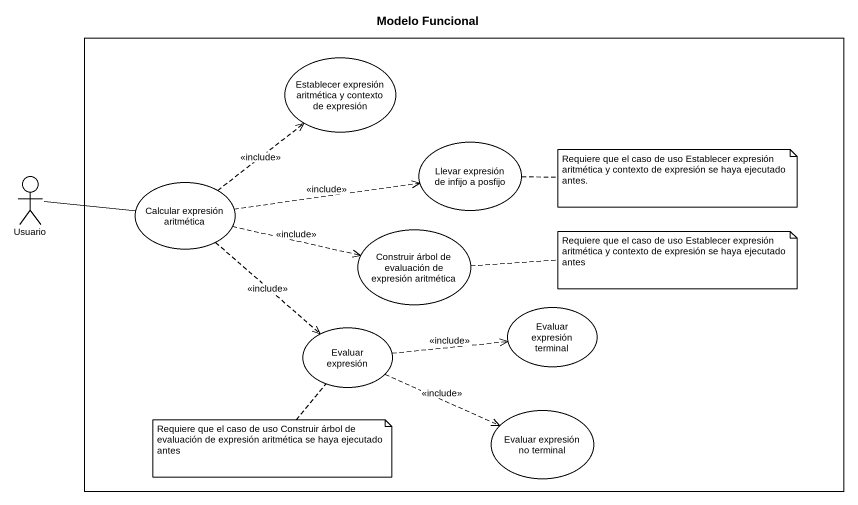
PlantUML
@startuml
title Modelo Funcional
rectangle " " as rectangle1 {
  usecase "Establecer expresión aritmética y contexto de expresión" as Establecer_expresión
  usecase "Llevar expresión de infijo a posfijo" as Llevar_expresión_de_infijo
  usecase "Calcular expresión aritmética" as Calcular_expresión
  usecase "Construir árbol de evaluación de expresión aritmética" as Construir_árbol_de
  usecase "Evaluar expresión terminal" as Evaluar_expresión_terminal
  usecase "Evaluar expresión" as Evaluar_expresión
  usecase "Evaluar expresión no terminal" as Evaluar_expresión_no
}
actor Usuario
Usuario -right- Calcular_expresión
Calcular_expresión .up.> Establecer_expresión : <<include>>
Calcular_expresión .right.> Llevar_expresión_de_infijo : <<include>>
Calcular_expresión .right.> Construir_árbol_de : <<include>>
Calcular_expresión ..> Evaluar_expresión : <<include>>
Evaluar_expresión .right.> Evaluar_expresión_terminal : <<include>>
Evaluar_expresión .right.> Evaluar_expresión_no : <<include>>
note right of Llevar_expresión_de_infijo : Requiere que el caso de uso Establecer expresión aritmética y contexto de expresión se haya ejecutado antes.
note right of Construir_árbol_de : Requiere que el caso de uso Establecer expresión aritmética y contexto de expresión se haya ejecutado antes
note bottom of Evaluar_expresión : Requiere que el caso de uso Construir árbol de evaluación de expresión aritmética se haya ejecutado antes
@enduml
